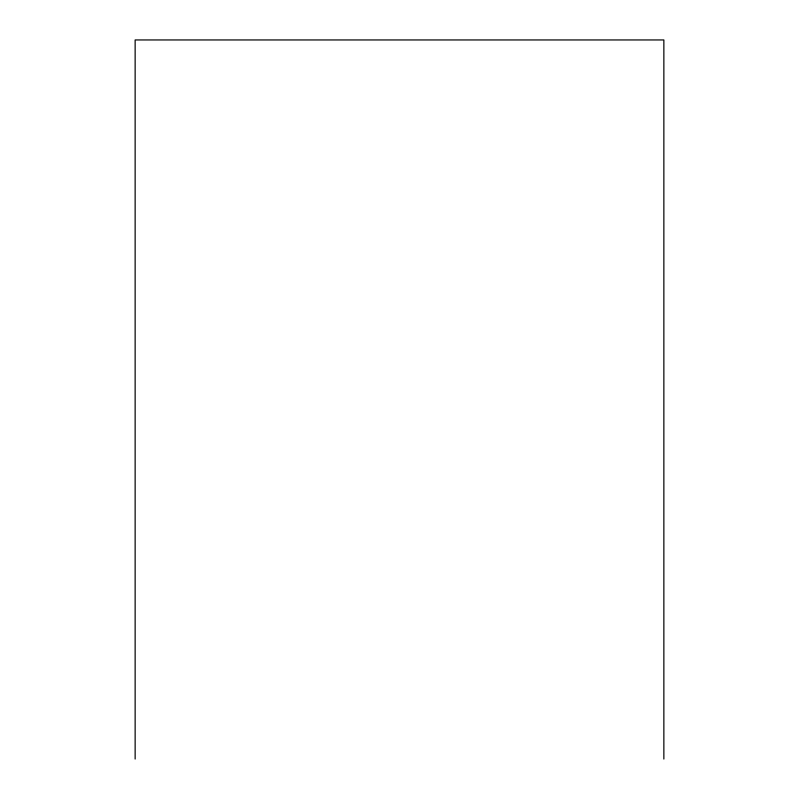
<?xml version="1.0" encoding="UTF-8"?>
<svg xmlns="http://www.w3.org/2000/svg" width="799" height="799" viewBox="0 0 799 799"><rect width="100%" height="100%" fill="white"/><g stroke="black" fill="none" stroke-linecap="round" stroke-linejoin="round"><path stroke-width="1.2" d="M663.859 759.05L663.859 39.95L135.141 39.95L135.141 759.05"/></g></svg>
